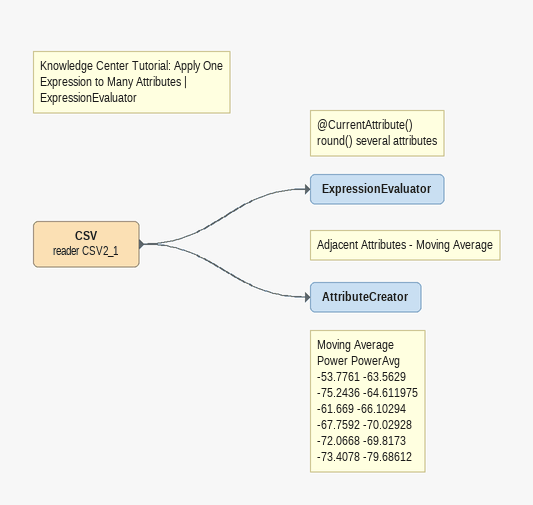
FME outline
Note: Knowledge Center Tutorial: Apply One Expression to Many Attributes | ExpressionEvaluator
CSV (reader CSV2_1)
    -> ExpressionEvaluator
    -> AttributeCreator
Note: @CurrentAttribute() / round() several attributes
ExpressionEvaluator
Note: Adjacent Attributes - Moving Average
Note: Moving Average / Power PowerAvg / -53.7761 -63.5629 / -75.2436 -64.611975 / -61.669 -66.10294 / -67.7592 -70.02928 / -72.0668 -69.8173 / -73.4078 -79.68612
AttributeCreator
